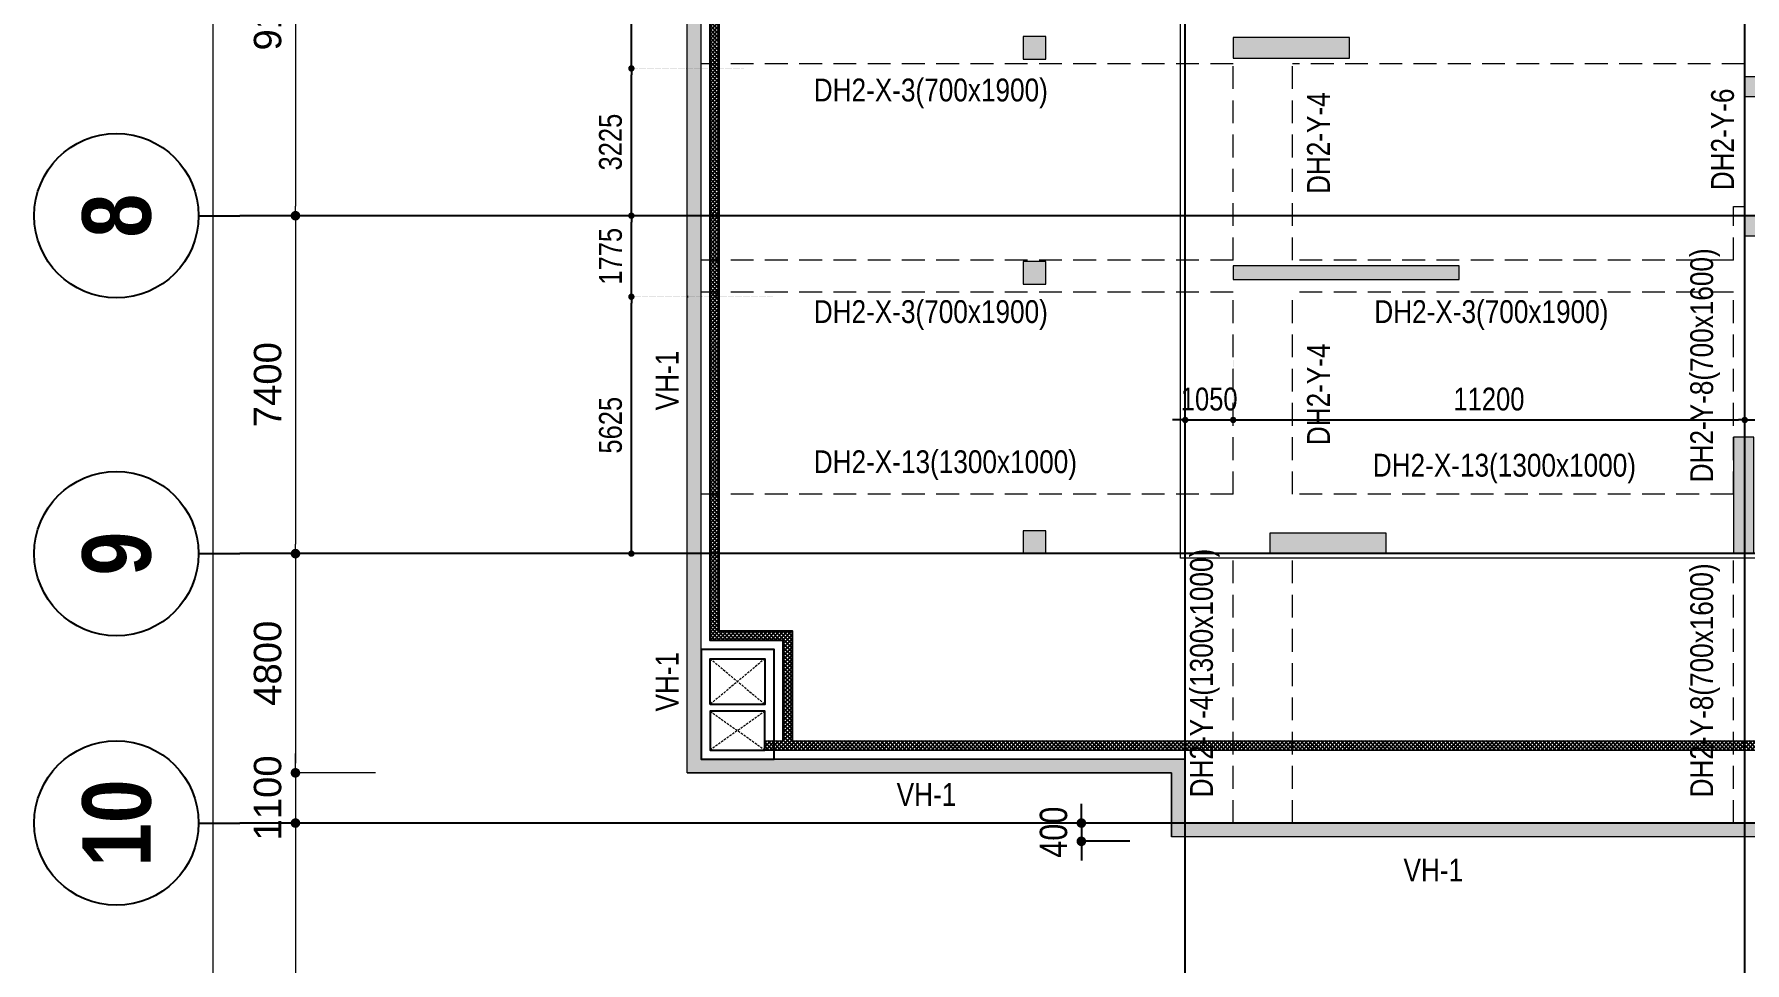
# Model space of a CAD drawing. Header units: millimetres. Extents: x 2356525 to 2927188, y -665534 to -417818.
# Drawn here: x 2677092 to 2714539, y -528691 to -508356 of the extents above; entities that cross this region are included whole.
import ezdxf
from ezdxf.enums import TextEntityAlignment as Align

# ---------------------------------------------------------------- set-up
doc = ezdxf.new("R2010")
doc.units = ezdxf.units.MM
doc.header["$LTSCALE"] = 200
doc.header["$MEASUREMENT"] = 0
for name, pattern in [('$1$HIDDEN', [0.375, 0.25, -0.125]), ('CHG_XX_Cot_Ham 2$0$MB_Luoi truc$0$HTT Hidden 21', [3, 2, -1]), ('CHG_XX_Damsan_Ham 2$0$CHG_XX_Damsan_Ham 2$0$HIDDEN', [0.375, 0.25, -0.125]), ('CHG_XX_Luoi truc$0$MB_Luoi truc$0$Center101', [13, 10, -1, 1, -1]), ('DOT2', [0.125, 0, -0.125])]:
    doc.linetypes.add(name, pattern=pattern)
doc.layers.get('0').update_dxf_attribs({"lineweight": 9})
doc.layers.get('Defpoints').update_dxf_attribs({"color": 10, "lineweight": 0})
for name, color, linetype, lineweight in [('$0$CHG_XX_Damsan_Ham 2$0$Start net bao', 3, 'Continuous', 18), ('$0$DMo', 9, '$1$HIDDEN', 9), ('$3$CHG_XX_Damsan_Ham 2$0$DBAO', 3, 'Continuous', 13), ('CHG_XX_Cot_Ham 2$0$MB_Luoi truc$0$Dim 300', 1, 'Continuous', 5), ('CHG_XX_Cot_Ham 2$0$NS-Pier-H2', 150, 'Continuous', 13), ('CHG_XX_Cot_Ham 2$0$NS-Pier-H2 @ 1', 150, 'Continuous', 13), ('CHG_XX_Cot_Ham 2$0$NS-Pier-H2 @ 150', 150, 'Continuous', 13), ("CHG_XX_Damsan_Ham 2$0$CHG_XX_Damsan_Ham 2$0$'S_General_Hidden_1 Thin", 1, 'CHG_XX_Damsan_Ham 2$0$CHG_XX_Damsan_Ham 2$0$HIDDEN', 18), ('CHG_XX_Damsan_Ham 2$0$CHG_XX_Damsan_Ham 2$0$CHG_XX_Damsan_Ham 2$0$DBAO', 3, 'Continuous', 13), ('CHG_XX_Damsan_Ham 2$0$CHG_XX_Damsan_Ham 2$0$CHG_XX_Damsan_Ham 2$0$Start net bao', 3, 'Continuous', 18), ('CHG_XX_Damsan_Ham 2$0$CHG_XX_Damsan_Ham 2$0$DBAO', 3, 'Continuous', 13), ('CHG_XX_Damsan_Ham 2$0$CHG_XX_Damsan_Ham 2$0$DMo', 9, 'CHG_XX_Damsan_Ham 2$0$CHG_XX_Damsan_Ham 2$0$HIDDEN', 9), ('CHG_XX_Damsan_Ham 2$0$CHG_XX_Damsan_Ham 2$0$DTE-MEP-H-SLAB TEXT', 3, 'Continuous', 0), ('CHG_XX_Damsan_Ham 2$0$CHG_XX_Damsan_Ham 2$0$mach ngung thi cong', 6, 'Continuous', 13), ('CHG_XX_Damsan_Ham 2$0$CHG_XX_Damsan_Ham 2$0$Start hatch', 8, 'Continuous', 25), ('CHG_XX_Damsan_Ham 2$0$CHG_XX_Damsan_Ham 2$0$Start net bao', 3, 'Continuous', 18), ('CHG_XX_Damsan_Ham 2$0$HATCH', 57, 'Continuous', 9), ('CHG_XX_Damsan_Ham 2$0$mach ngung thi cong', 6, 'Continuous', 13), ('DBAO', 90, 'Continuous', 13), ('MB_Luoi truc$0$Dim 300', 1, 'Continuous', 5), ('TEXT P X', 1, 'Continuous', 9), ('TEXT P Y', 2, 'Continuous', 15)]:
    doc.layers.add(name, color=color, linetype=linetype, lineweight=lineweight)
for name, color, linetype, lineweight, plot in [('CHG_XX_Cot_Ham 2$0$NS-Column-H2', 90, 'Continuous', 13, False), ('CHG_XX_Cot_Ham 2$0$NS-Column-H2 @ 1', 90, 'Continuous', 13, False), ('CHG_XX_Cot_Ham 2$0$NS-Column-H2 @ 150', 90, 'Continuous', 13, False)]:
    doc.layers.add(name, color=color, linetype=linetype, lineweight=lineweight, plot=plot)
for name, color, linetype in [('CHG_XX_Damsan_Ham 2$0$CHG_XX_Damsan_Ham 2$0$MEP-00-GENERAL-35', 2, 'Continuous'), ('CHG_XX_Luoi truc$0$Grid', 34, 'Continuous'), ('CHG_XX_Luoi truc$0$Grid Line', 251, 'CHG_XX_Luoi truc$0$MB_Luoi truc$0$Center101'), ('dim', 1, 'Continuous')]:
    doc.layers.add(name, color=color, linetype=linetype)
doc.styles.add('CHG_XX_Cot_Ham 2$0$MB_Luoi truc$0$Arial_C', font='arial.ttf')
doc.styles.add('CHG_XX_Luoi truc$0$MB_Luoi truc$0$Grid A-F$0$VNI-HelveCB', font='')
doc.styles.add('MB_Luoi truc$0$Arial_C', font='arial.ttf', dxfattribs={"width": 0.8})
doc.styles.add('TTP-HelCon', font='')
doc.styles.get('CHG_XX_Luoi truc$0$MB_Luoi truc$0$Grid A-F$0$VNI-HelveCB').set_extended_font_data('VNI-Helve-Condense', bold=True)
doc.styles.get('TTP-HelCon').set_extended_font_data('VNI-Helve-Condense')
doc.dimstyles.new('200', dxfattribs={"dimscale": 200, "dimtxt": 2.5, "dimasz": 0.7, "dimexe": 0.0003, "dimexo": 0, "dimgap": 1, "dimtad": 1, "dimdec": 0, "dimzin": 12, "dimdsep": 46, "dimtxsty": 'MB_Luoi truc$0$Arial_C', "dimblk": 'MB_Luoi truc$0$_Dot', "dimcen": 0.5, "dimclrd": 256, "dimclre": 8, "dimclrt": 1, "dimadec": 0, "dimazin": 0, "dimtfac": 1, "dimtdec": 0, "dimtix": 1, "dimtmove": 2, "dimatfit": 3, "dimldrblk": 'MB_Luoi truc$0$HTT Arrow 30', "dimfxl": 1, "dimtolj": 1, "dimtzin": 0, "dimlwe": -1, "dimarcsym": 0})
doc.dimstyles.new('CHG_XX_Cot_Ham 2$0$MB_Luoi truc$0$Dim 300 (A1-A2)', dxfattribs={"dimscale": 300, "dimtxt": 2, "dimasz": 0.7, "dimexe": 0, "dimexo": 1, "dimgap": 1, "dimtad": 1, "dimdec": 0, "dimzin": 12, "dimdsep": 46, "dimtxsty": 'CHG_XX_Cot_Ham 2$0$MB_Luoi truc$0$Arial_C', "dimblk": 'CHG_XX_Cot_Ham 2$0$MB_Luoi truc$0$_Dot', "dimcen": 1, "dimclrd": 256, "dimclre": 256, "dimclrt": 3, "dimadec": 0, "dimazin": 0, "dimtfac": 1, "dimtdec": 0, "dimtix": 1, "dimtmove": 2, "dimatfit": 3, "dimldrblk": 'CHG_XX_Cot_Ham 2$0$MB_Luoi truc$0$HTT Arrow 30', "dimfxl": 1, "dimtolj": 1, "dimtzin": 0, "dimarcsym": 0})
doc.dimstyles.new('MB_Luoi truc$0$Dim 300 (A1-A2)', dxfattribs={"dimscale": 300, "dimtxt": 2, "dimasz": 0.7, "dimexe": 0, "dimexo": 1, "dimgap": 1, "dimtad": 1, "dimdec": 0, "dimzin": 12, "dimdsep": 46, "dimtxsty": 'MB_Luoi truc$0$Arial_C', "dimblk": 'MB_Luoi truc$0$_Dot', "dimcen": 1, "dimclrd": 256, "dimclre": 256, "dimclrt": 3, "dimadec": 0, "dimazin": 0, "dimtfac": 1, "dimtdec": 0, "dimtix": 1, "dimtmove": 2, "dimatfit": 3, "dimldrblk": 'MB_Luoi truc$0$HTT Arrow 30', "dimfxl": 1, "dimtolj": 1, "dimtzin": 0, "dimarcsym": 0})

# ---------------------------------------------------------------- blocks, each defined once
blk = doc.blocks.new('MB_Luoi truc$0$_Dot')
at = {"color": 0, "linetype": 'ByBlock', "lineweight": -2}
blk.add_line((-0.5, 0), (-1, 0), dxfattribs=at)
at = {"color": 0, "linetype": 'ByBlock', "const_width": 0.5}
blk.add_lwpolyline([(-0.25, 0, 1), (0.25, 0, 1)], format="xyb", close=True, dxfattribs=at)
blk = doc.blocks.new('*D57')
at = {"layer": 'Defpoints', "color": 0, "transparency": 16777216}
for p in [(2701375, -525631), (2700016, -526031), (2701375, -526031)]:
    blk.add_point(p, dxfattribs=at)
at = {"layer": 'MB_Luoi truc$0$Dim 300', "lineweight": -2, "transparency": 16777216}
for p, q in [((2700016, -525421), (2700016, -525211)), ((2701075, -525631), (2700016, -525631)), ((2700016, -525631), (2700016, -526031)), ((2701075, -526031), (2700016, -526031)), ((2700016, -526241), (2700016, -526451))]:
    blk.add_line(p, q, dxfattribs=at)
at = {"layer": 'MB_Luoi truc$0$Dim 300', "lineweight": -2, "transparency": 16777216, "xscale": 210, "yscale": 210, "zscale": 210}
for p, rotation in [((2700016, -525631), 270), ((2700016, -526031), 90)]:
    blk.add_blockref('MB_Luoi truc$0$_Dot', p, dxfattribs=dict(at, rotation=rotation))
at = {"layer": 'MB_Luoi truc$0$Dim 300', "color": 3, "transparency": 16777216, "insert": (2699409, -525831), "char_height": 600, "attachment_point": 5, "rotation": 90, "style": 'MB_Luoi truc$0$Arial_C'}
blk.add_mtext('\\A1;400', dxfattribs=at)
blk = doc.blocks.new('MB_Luoi truc$0$HTT Arrow 30')
blk.add_hatch(color=256).paths.add_polyline_path([(-2.5, 0.375), (-2.5, -0.375), (0, 0)])
at = {"color": 0, "linetype": 'ByBlock', "lineweight": -2}
for p, q in [((0, 0), (-2.5, 0.375)), ((-2.5, -0.375), (-2.5, 0.375)), ((0, 0), (-2.5, -0.375))]:
    blk.add_line(p, q, dxfattribs=at)
blk = doc.blocks.new('CHG_XX_Cot_Ham 2$0$MB_Luoi truc$0$_Dot')
at = {"color": 0, "linetype": 'ByBlock', "lineweight": -2}
blk.add_line((-0.5, 0), (-1, 0), dxfattribs=at)
at = {"color": 0, "linetype": 'ByBlock', "const_width": 0.5}
blk.add_lwpolyline([(-0.25, 0, 1), (0.25, 0, 1)], format="xyb", close=True, dxfattribs=at)
blk = doc.blocks.new('*D812')
at = {"layer": 'CHG_XX_Cot_Ham 2$0$MB_Luoi truc$0$Dim 300', "lineweight": -2, "transparency": 16777216}
for p, q in [((-17945, 106750), (-19478, 106750)), ((-19478, 106540), (-19478, 97860)), ((-17945, 97650), (-19478, 97650))]:
    blk.add_line(p, q, dxfattribs=at)
at = {"layer": 'Defpoints', "color": 0, "transparency": 16777216}
for p in [(-17645, 106750), (-19478, 97650), (-17645, 97650)]:
    blk.add_point(p, dxfattribs=at)
at = {"layer": 'CHG_XX_Cot_Ham 2$0$MB_Luoi truc$0$Dim 300', "lineweight": -2, "transparency": 16777216, "xscale": 210, "yscale": 210, "zscale": 210}
for p, rotation in [((-19478, 106750), 90), ((-19478, 97650), 270)]:
    blk.add_blockref('CHG_XX_Cot_Ham 2$0$MB_Luoi truc$0$_Dot', p, dxfattribs=dict(at, rotation=rotation))
at = {"layer": 'CHG_XX_Cot_Ham 2$0$MB_Luoi truc$0$Dim 300', "color": 3, "transparency": 16777216, "insert": (-20085, 102200), "char_height": 600, "attachment_point": 5, "rotation": 90, "style": 'CHG_XX_Cot_Ham 2$0$MB_Luoi truc$0$Arial_C'}
blk.add_mtext('\\A1;9100', dxfattribs=at)
blk = doc.blocks.new('CHG_XX_Cot_Ham 2$0$MB_Luoi truc$0$HTT Arrow 30')
blk.add_hatch(color=256).paths.add_polyline_path([(-2.5, 0.375), (-2.5, -0.375), (0, 0)])
at = {"color": 0, "linetype": 'ByBlock', "lineweight": -2}
for p, q in [((0, 0), (-2.5, 0.375)), ((-2.5, -0.375), (-2.5, 0.375)), ((0, 0), (-2.5, -0.375))]:
    blk.add_line(p, q, dxfattribs=at)
blk = doc.blocks.new('*D813')
at = {"layer": 'CHG_XX_Cot_Ham 2$0$MB_Luoi truc$0$Dim 300', "lineweight": -2, "transparency": 16777216}
for p, q in [((-17945, 97650), (-19478, 97650)), ((-19478, 97440), (-19478, 90460)), ((-17945, 90250), (-19478, 90250))]:
    blk.add_line(p, q, dxfattribs=at)
at = {"layer": 'Defpoints', "color": 0, "transparency": 16777216}
for p in [(-17645, 97650), (-19478, 90250), (-17645, 90250)]:
    blk.add_point(p, dxfattribs=at)
at = {"layer": 'CHG_XX_Cot_Ham 2$0$MB_Luoi truc$0$Dim 300', "lineweight": -2, "transparency": 16777216, "xscale": 210, "yscale": 210, "zscale": 210}
for p, rotation in [((-19478, 97650), 90), ((-19478, 90250), 270)]:
    blk.add_blockref('CHG_XX_Cot_Ham 2$0$MB_Luoi truc$0$_Dot', p, dxfattribs=dict(at, rotation=rotation))
at = {"layer": 'CHG_XX_Cot_Ham 2$0$MB_Luoi truc$0$Dim 300', "color": 3, "transparency": 16777216, "insert": (-20085, 93950), "char_height": 600, "attachment_point": 5, "rotation": 90, "style": 'CHG_XX_Cot_Ham 2$0$MB_Luoi truc$0$Arial_C'}
blk.add_mtext('\\A1;7400', dxfattribs=at)
blk = doc.blocks.new('*D815')
at = {"layer": 'CHG_XX_Cot_Ham 2$0$MB_Luoi truc$0$Dim 300', "lineweight": -2, "transparency": 16777216}
for p, q in [((-17945, 90250), (-19478, 90250)), ((-19478, 90040), (-19478, 85660)), ((-17945, 85450), (-19478, 85450))]:
    blk.add_line(p, q, dxfattribs=at)
at = {"layer": 'Defpoints', "color": 0, "transparency": 16777216}
for p in [(-17645, 90250), (-19478, 85450), (-17645, 85450)]:
    blk.add_point(p, dxfattribs=at)
at = {"layer": 'CHG_XX_Cot_Ham 2$0$MB_Luoi truc$0$Dim 300', "lineweight": -2, "transparency": 16777216, "xscale": 210, "yscale": 210, "zscale": 210}
for p, rotation in [((-19478, 90250), 90), ((-19478, 85450), 270)]:
    blk.add_blockref('CHG_XX_Cot_Ham 2$0$MB_Luoi truc$0$_Dot', p, dxfattribs=dict(at, rotation=rotation))
at = {"layer": 'CHG_XX_Cot_Ham 2$0$MB_Luoi truc$0$Dim 300', "color": 3, "transparency": 16777216, "insert": (-20085, 87850), "char_height": 600, "attachment_point": 5, "rotation": 90, "style": 'CHG_XX_Cot_Ham 2$0$MB_Luoi truc$0$Arial_C'}
blk.add_mtext('\\A1;4800', dxfattribs=at)
blk = doc.blocks.new('*D816')
at = {"layer": 'CHG_XX_Cot_Ham 2$0$MB_Luoi truc$0$Dim 300', "lineweight": -2, "transparency": 16777216}
for p, q in [((-19478, 85660), (-19478, 85870)), ((-17729, 85450), (-19478, 85450)), ((-19478, 85450), (-19478, 84350)), ((-17729, 84350), (-19478, 84350)), ((-19478, 84140), (-19478, 83930))]:
    blk.add_line(p, q, dxfattribs=at)
at = {"layer": 'Defpoints', "color": 0, "transparency": 16777216}
for p in [(-17429, 85450), (-19478, 84350), (-17429, 84350)]:
    blk.add_point(p, dxfattribs=at)
at = {"layer": 'CHG_XX_Cot_Ham 2$0$MB_Luoi truc$0$Dim 300', "lineweight": -2, "transparency": 16777216, "xscale": 210, "yscale": 210, "zscale": 210}
for p, rotation in [((-19478, 85450), 270), ((-19478, 84350), 90)]:
    blk.add_blockref('CHG_XX_Cot_Ham 2$0$MB_Luoi truc$0$_Dot', p, dxfattribs=dict(at, rotation=rotation))
at = {"layer": 'CHG_XX_Cot_Ham 2$0$MB_Luoi truc$0$Dim 300', "color": 3, "transparency": 16777216, "insert": (-20085, 84900), "char_height": 600, "attachment_point": 5, "rotation": 90, "style": 'CHG_XX_Cot_Ham 2$0$MB_Luoi truc$0$Arial_C'}
blk.add_mtext('\\A1;1100', dxfattribs=at)
blk = doc.blocks.new('*D817')
at = {"layer": 'CHG_XX_Cot_Ham 2$0$MB_Luoi truc$0$Dim 300', "lineweight": -2, "transparency": 16777216}
for p, q in [((-17945, 84350), (-19478, 84350)), ((-19478, 84140), (-19478, 74060)), ((-17945, 73850), (-19478, 73850))]:
    blk.add_line(p, q, dxfattribs=at)
at = {"layer": 'Defpoints', "color": 0, "transparency": 16777216}
for p in [(-17645, 84350), (-19478, 73850), (-17645, 73850)]:
    blk.add_point(p, dxfattribs=at)
at = {"layer": 'CHG_XX_Cot_Ham 2$0$MB_Luoi truc$0$Dim 300', "lineweight": -2, "transparency": 16777216, "xscale": 210, "yscale": 210, "zscale": 210}
for p, rotation in [((-19478, 84350), 90), ((-19478, 73850), 270)]:
    blk.add_blockref('CHG_XX_Cot_Ham 2$0$MB_Luoi truc$0$_Dot', p, dxfattribs=dict(at, rotation=rotation))
at = {"layer": 'CHG_XX_Cot_Ham 2$0$MB_Luoi truc$0$Dim 300', "color": 3, "transparency": 16777216, "insert": (-20085, 79100), "char_height": 600, "attachment_point": 5, "rotation": 90, "style": 'CHG_XX_Cot_Ham 2$0$MB_Luoi truc$0$Arial_C'}
blk.add_mtext('\\A1;10500', dxfattribs=at)
blk = doc.blocks.new('*D826')
at = {"layer": 'CHG_XX_Cot_Ham 2$0$MB_Luoi truc$0$Dim 300', "lineweight": -2, "transparency": 16777216}
for p, q in [((-17945, 163400), (-21278, 163400)), ((-21278, -8790), (-21278, 163190)), ((-17945, -9000), (-21278, -9000))]:
    blk.add_line(p, q, dxfattribs=at)
at = {"layer": 'Defpoints', "color": 0, "transparency": 16777216}
for p in [(-21278, 163400), (-17645, 163400), (-17645, -9000)]:
    blk.add_point(p, dxfattribs=at)
at = {"layer": 'CHG_XX_Cot_Ham 2$0$MB_Luoi truc$0$Dim 300', "lineweight": -2, "transparency": 16777216, "xscale": 210, "yscale": 210, "zscale": 210}
for p, rotation in [((-21278, 163400), 90), ((-21278, -9000), 270)]:
    blk.add_blockref('CHG_XX_Cot_Ham 2$0$MB_Luoi truc$0$_Dot', p, dxfattribs=dict(at, rotation=rotation))
at = {"layer": 'CHG_XX_Cot_Ham 2$0$MB_Luoi truc$0$Dim 300', "color": 3, "transparency": 16777216, "insert": (-21885, 77200), "char_height": 600, "attachment_point": 5, "rotation": 90, "style": 'CHG_XX_Cot_Ham 2$0$MB_Luoi truc$0$Arial_C'}
blk.add_mtext('\\A1;172400', dxfattribs=at)
blk = doc.blocks.new('*U864')
at = {"layer": 'CHG_XX_Cot_Ham 2$0$NS-Pier-H2 @ 1'}
h = blk.add_hatch(color=256, dxfattribs=at)
h.dxf.hatch_style = 1
h.paths.add_polyline_path([(450, 0), (0, 0), (0, -2550), (450, -2550)])
at = {"layer": 'CHG_XX_Cot_Ham 2$0$NS-Pier-H2 @ 150'}
h = blk.add_hatch(color=256, dxfattribs=at)
h.dxf.hatch_style = 1
h.paths.add_polyline_path([(450, 0), (0, 0), (0, -2550), (450, -2550)])
blk = doc.blocks.new('CHG_XX_Cot_Ham 2$0$Block A_C450x2250')
at = {"layer": 'CHG_XX_Cot_Ham 2$0$NS-Pier-H2'}
blk.add_lwpolyline([(450, -2550), (0, -2550), (0, 0), (450, 0)], close=True, dxfattribs=at)
blk.add_blockref('*U864', (0, 0), dxfattribs=at)
blk = doc.blocks.new('CHG_XX_Cot_Ham 2$0$Block A_C4950x300')
at = {"layer": 'CHG_XX_Cot_Ham 2$0$NS-Pier-H2'}
h = blk.add_hatch(color=256, dxfattribs=at)
h.dxf.hatch_style = 1
h.paths.add_polyline_path([(4950, -300), (4950, 0), (0, 0), (0, -300)])
blk.add_lwpolyline([(4950, -300), (4950, 0), (0, 0), (0, -300)], close=True, dxfattribs=at)
blk = doc.blocks.new('CHG_XX_Cot_Ham 2$0$Block A_C10450x300')
at = {"layer": 'CHG_XX_Cot_Ham 2$0$NS-Pier-H2'}
h = blk.add_hatch(color=256, dxfattribs=at)
h.dxf.hatch_style = 1
h.paths.add_polyline_path([(6450, 0), (6450, -450), (10450, -450), (10450, 0)])
h.paths.add_polyline_path([(4000, -450), (4000, 0), (0, 0), (0, -450)])
for points in [[(0, 0), (4000, 0), (4000, -450), (0, -450)], [(6450, 0), (10450, 0), (10450, -450), (6450, -450)]]:
    blk.add_lwpolyline(points, close=True, dxfattribs=at)
blk = doc.blocks.new('*U866')
at = {"layer": 'CHG_XX_Cot_Ham 2$0$NS-Column-H2 @ 1'}
h = blk.add_hatch(color=256, dxfattribs=at)
h.dxf.hatch_style = 1
h.paths.add_polyline_path([(-250, -250), (-250, 250), (250, 250), (250, -250)])
at = {"layer": 'CHG_XX_Cot_Ham 2$0$NS-Column-H2 @ 150'}
h = blk.add_hatch(color=256, dxfattribs=at)
h.dxf.hatch_style = 1
h.paths.add_polyline_path([(-250, -250), (-250, 250), (250, 250), (250, -250)])
blk = doc.blocks.new('CHG_XX_Cot_Ham 2$0$500x500')
at = {"layer": 'CHG_XX_Cot_Ham 2$0$NS-Column-H2'}
blk.add_lwpolyline([(250, -250), (250, 250), (-250, 250), (-250, -250)], close=True, dxfattribs=at)
blk.add_blockref('*U866', (0, 0), dxfattribs=at)
blk = doc.blocks.new('*U835')
at = {"layer": 'CHG_XX_Luoi truc$0$Grid Line'}
blk.add_line((0, 0), (0, 608), dxfattribs=at)
at = {"layer": 'CHG_XX_Luoi truc$0$Grid', "lineweight": -2, "style": 'CHG_XX_Luoi truc$0$MB_Luoi truc$0$Grid A-F$0$VNI-HelveCB'}
for tag, p in [('GRIDSUB', (0, 617)), ('GRID', (0, -9))]:
    blk.add_attdef(tag, text='', height=5, dxfattribs=at).set_placement(p, align=Align.MIDDLE)
blk = doc.blocks.new('*U836')
at = {"layer": 'CHG_XX_Luoi truc$0$Grid Line'}
blk.add_line((0, 0), (0, 608), dxfattribs=at)
at = {"layer": 'CHG_XX_Luoi truc$0$Grid', "lineweight": -2, "style": 'CHG_XX_Luoi truc$0$MB_Luoi truc$0$Grid A-F$0$VNI-HelveCB'}
for tag, p in [('GRIDSUB', (0, 617)), ('GRID', (0, -9))]:
    blk.add_attdef(tag, text='', height=5, dxfattribs=at).set_placement(p, align=Align.MIDDLE)
blk = doc.blocks.new('*U837')
at = {"layer": 'CHG_XX_Luoi truc$0$Grid', "lineweight": -2}
blk.add_line((0, 441), (0, 438), dxfattribs=at)
blk.add_circle((0, 447), 6, dxfattribs=at)
at = {"layer": 'CHG_XX_Luoi truc$0$Grid Line'}
blk.add_line((0, 0), (0, 438), dxfattribs=at)
at = {"layer": 'CHG_XX_Luoi truc$0$Grid', "lineweight": -2, "style": 'CHG_XX_Luoi truc$0$MB_Luoi truc$0$Grid A-F$0$VNI-HelveCB'}
for tag, p in [('GRIDSUB', (0, 447)), ('GRID', (0, -9))]:
    blk.add_attdef(tag, text='', height=5, dxfattribs=at).set_placement(p, align=Align.MIDDLE)
blk = doc.blocks.new('CHG_XX_Luoi truc')
at = {"layer": 'CHG_XX_Luoi truc$0$Grid', "xscale": 300, "yscale": 300, "zscale": 300}
for name, p in [('*U836', (0, -12747)), ('*U835', (12250, -12747))]:
    blk.add_blockref(name, p, dxfattribs=at)
at = {"layer": 'CHG_XX_Luoi truc$0$Grid'}
ref = blk.add_blockref('*U837', (110703, 97650), dxfattribs=dict(at, xscale=300.0000000000013, yscale=300.0000000000013, zscale=300.0000000000013, rotation=90))
ref.add_attrib('GRIDSUB', '8', dxfattribs={"lineweight": -2, "height": 1500, "rotation": 90, "style": 'CHG_XX_Luoi truc$0$MB_Luoi truc$0$Grid A-F$0$VNI-HelveCB'}).set_placement((-23397, 97650), align=Align.MIDDLE)
ref = blk.add_blockref('*U837', (110703, 90250), dxfattribs=dict(at, xscale=300.0000000000013, yscale=300.0000000000013, zscale=300.0000000000013, rotation=90))
ref.add_attrib('GRIDSUB', '9', dxfattribs={"lineweight": -2, "height": 1500, "rotation": 90, "style": 'CHG_XX_Luoi truc$0$MB_Luoi truc$0$Grid A-F$0$VNI-HelveCB'}).set_placement((-23397, 90250), align=Align.MIDDLE)
ref = blk.add_blockref('*U837', (110703, 84350), dxfattribs=dict(at, xscale=300.0000000000013, yscale=300.0000000000013, zscale=300.0000000000013, rotation=90))
ref.add_attrib('GRIDSUB', '10', dxfattribs={"lineweight": -2, "height": 1500, "rotation": 90, "style": 'CHG_XX_Luoi truc$0$MB_Luoi truc$0$Grid A-F$0$VNI-HelveCB'}).set_placement((-23397, 84350), align=Align.MIDDLE)
blk = doc.blocks.new('*D143')
at = {"layer": 'Defpoints', "color": 0, "transparency": 16777216}
for p in [(2702289, -515493), (2703339, -515493), (2703339, -516804)]:
    blk.add_point(p, dxfattribs=at)
at = {"layer": 'dim', "color": 8, "linetype": 'DOT2', "transparency": 16777216}
for p, q in [((2702289, -515493), (2702289, -516804)), ((2703339, -515493), (2703339, -516804))]:
    blk.add_line(p, q, dxfattribs=at)
at = {"layer": 'dim', "lineweight": -2, "transparency": 16777216}
for p, q in [((2702149, -516804), (2702009, -516804)), ((2702289, -516804), (2703339, -516804)), ((2703479, -516804), (2703619, -516804))]:
    blk.add_line(p, q, dxfattribs=at)
at = {"layer": 'dim', "lineweight": -2, "transparency": 16777216, "xscale": 140, "yscale": 140, "zscale": 140}
blk.add_blockref('MB_Luoi truc$0$_Dot', (2702289, -516804), dxfattribs=at)
at = {"layer": 'dim', "lineweight": -2, "transparency": 16777216, "xscale": 140, "yscale": 140, "zscale": 140, "rotation": 180}
blk.add_blockref('MB_Luoi truc$0$_Dot', (2703339, -516804), dxfattribs=at)
at = {"layer": 'dim', "color": 1, "transparency": 16777216, "insert": (2702814, -516349), "char_height": 500, "attachment_point": 5, "style": 'MB_Luoi truc$0$Arial_C'}
blk.add_mtext('\\A1;1050', dxfattribs=at)
blk = doc.blocks.new('*D144')
at = {"layer": 'Defpoints', "color": 0, "transparency": 16777216}
for p in [(2703339, -515493), (2714539, -515679), (2714539, -516804)]:
    blk.add_point(p, dxfattribs=at)
at = {"layer": 'dim', "color": 8, "linetype": 'DOT2', "transparency": 16777216}
for p, q in [((2703339, -515493), (2703339, -516804)), ((2714539, -515679), (2714539, -516804))]:
    blk.add_line(p, q, dxfattribs=at)
at = {"layer": 'dim', "lineweight": -2, "transparency": 16777216}
blk.add_line((2703479, -516804), (2714399, -516804), dxfattribs=at)
at = {"layer": 'dim', "lineweight": -2, "transparency": 16777216, "xscale": 140, "yscale": 140, "zscale": 140, "rotation": 180}
blk.add_blockref('MB_Luoi truc$0$_Dot', (2703339, -516804), dxfattribs=at)
at = {"layer": 'dim', "lineweight": -2, "transparency": 16777216, "xscale": 140, "yscale": 140, "zscale": 140}
blk.add_blockref('MB_Luoi truc$0$_Dot', (2714539, -516804), dxfattribs=at)
at = {"layer": 'dim', "color": 1, "transparency": 16777216, "insert": (2708939, -516349), "char_height": 500, "attachment_point": 5, "style": 'MB_Luoi truc$0$Arial_C'}
blk.add_mtext('\\A1;11200', dxfattribs=at)
blk = doc.blocks.new('*D145')
at = {"layer": 'Defpoints', "color": 0, "transparency": 16777216}
for p in [(2719114, -515483), (2714539, -515679), (2719114, -516804)]:
    blk.add_point(p, dxfattribs=at)
at = {"layer": 'dim', "color": 8, "linetype": 'DOT2', "transparency": 16777216}
for p, q in [((2719114, -515483), (2719114, -516804)), ((2714539, -515679), (2714539, -516804))]:
    blk.add_line(p, q, dxfattribs=at)
at = {"layer": 'dim', "lineweight": -2, "transparency": 16777216}
blk.add_line((2714679, -516804), (2718974, -516804), dxfattribs=at)
at = {"layer": 'dim', "lineweight": -2, "transparency": 16777216, "xscale": 140, "yscale": 140, "zscale": 140, "rotation": 180}
blk.add_blockref('MB_Luoi truc$0$_Dot', (2714539, -516804), dxfattribs=at)
at = {"layer": 'dim', "lineweight": -2, "transparency": 16777216, "xscale": 140, "yscale": 140, "zscale": 140}
blk.add_blockref('MB_Luoi truc$0$_Dot', (2719114, -516804), dxfattribs=at)
at = {"layer": 'dim', "color": 1, "transparency": 16777216, "insert": (2716827, -516350), "char_height": 500, "attachment_point": 5, "style": 'MB_Luoi truc$0$Arial_C'}
blk.add_mtext('\\A1;4575', dxfattribs=at)
blk = doc.blocks.new('*D316')
at = {"layer": 'Defpoints', "color": 0, "transparency": 16777216}
for p in [(2690165, -514106), (2693262, -514106), (2692984, -519731)]:
    blk.add_point(p, dxfattribs=at)
at = {"layer": 'dim', "color": 8, "linetype": 'DOT2', "transparency": 16777216}
for p, q in [((2693262, -514106), (2690165, -514106)), ((2692984, -519731), (2690165, -519731))]:
    blk.add_line(p, q, dxfattribs=at)
at = {"layer": 'dim', "lineweight": -2, "transparency": 16777216}
blk.add_line((2690165, -519591), (2690165, -514246), dxfattribs=at)
at = {"layer": 'dim', "lineweight": -2, "transparency": 16777216, "xscale": 140, "yscale": 140, "zscale": 140}
for p, rotation in [((2690165, -514106), 90), ((2690165, -519731), 270)]:
    blk.add_blockref('MB_Luoi truc$0$_Dot', p, dxfattribs=dict(at, rotation=rotation))
at = {"layer": 'dim', "color": 1, "transparency": 16777216, "insert": (2689710, -516919), "char_height": 500, "attachment_point": 5, "rotation": 90, "style": 'MB_Luoi truc$0$Arial_C'}
blk.add_mtext('\\A1;5625', dxfattribs=at)
blk = doc.blocks.new('*D317')
at = {"layer": 'Defpoints', "color": 0, "transparency": 16777216}
for p in [(2690165, -512331), (2692089, -512331), (2693262, -514106)]:
    blk.add_point(p, dxfattribs=at)
at = {"layer": 'dim', "color": 8, "linetype": 'DOT2', "transparency": 16777216}
for p, q in [((2692089, -512331), (2690165, -512331)), ((2693262, -514106), (2690165, -514106))]:
    blk.add_line(p, q, dxfattribs=at)
at = {"layer": 'dim', "lineweight": -2, "transparency": 16777216}
blk.add_line((2690165, -513966), (2690165, -512471), dxfattribs=at)
at = {"layer": 'dim', "lineweight": -2, "transparency": 16777216, "xscale": 140, "yscale": 140, "zscale": 140}
for p, rotation in [((2690165, -512331), 90), ((2690165, -514106), 270)]:
    blk.add_blockref('MB_Luoi truc$0$_Dot', p, dxfattribs=dict(at, rotation=rotation))
at = {"layer": 'dim', "color": 1, "transparency": 16777216, "insert": (2689710, -513219), "char_height": 500, "attachment_point": 5, "rotation": 90, "style": 'MB_Luoi truc$0$Arial_C'}
blk.add_mtext('\\A1;1775', dxfattribs=at)
blk = doc.blocks.new('*D318')
at = {"layer": 'Defpoints', "color": 0, "transparency": 16777216}
for p in [(2690165, -509106), (2692618, -509106), (2692089, -512331)]:
    blk.add_point(p, dxfattribs=at)
at = {"layer": 'dim', "color": 8, "linetype": 'DOT2', "transparency": 16777216}
for p, q in [((2692618, -509106), (2690165, -509106)), ((2692089, -512331), (2690165, -512331))]:
    blk.add_line(p, q, dxfattribs=at)
at = {"layer": 'dim', "lineweight": -2, "transparency": 16777216}
blk.add_line((2690165, -512191), (2690165, -509246), dxfattribs=at)
at = {"layer": 'dim', "lineweight": -2, "transparency": 16777216, "xscale": 140, "yscale": 140, "zscale": 140}
for p, rotation in [((2690165, -509106), 90), ((2690165, -512331), 270)]:
    blk.add_blockref('MB_Luoi truc$0$_Dot', p, dxfattribs=dict(at, rotation=rotation))
at = {"layer": 'dim', "color": 1, "transparency": 16777216, "insert": (2689709, -510719), "char_height": 500, "attachment_point": 5, "rotation": 90, "style": 'MB_Luoi truc$0$Arial_C'}
blk.add_mtext('\\A1;3225', dxfattribs=at)
blk = doc.blocks.new('*D319')
at = {"layer": 'Defpoints', "color": 0, "transparency": 16777216}
for p in [(2690165, -503231), (2691389, -503231), (2692618, -509106)]:
    blk.add_point(p, dxfattribs=at)
at = {"layer": 'dim', "color": 8, "linetype": 'DOT2', "transparency": 16777216}
for p, q in [((2691389, -503231), (2690165, -503231)), ((2692618, -509106), (2690165, -509106))]:
    blk.add_line(p, q, dxfattribs=at)
at = {"layer": 'dim', "lineweight": -2, "transparency": 16777216}
blk.add_line((2690165, -508966), (2690165, -503371), dxfattribs=at)
at = {"layer": 'dim', "lineweight": -2, "transparency": 16777216, "xscale": 140, "yscale": 140, "zscale": 140}
for p, rotation in [((2690165, -503231), 90), ((2690165, -509106), 270)]:
    blk.add_blockref('MB_Luoi truc$0$_Dot', p, dxfattribs=dict(at, rotation=rotation))
at = {"layer": 'dim', "color": 1, "transparency": 16777216, "insert": (2689710, -506169), "char_height": 500, "attachment_point": 5, "rotation": 90, "style": 'MB_Luoi truc$0$Arial_C'}
blk.add_mtext('\\A1;5875', dxfattribs=at)
blk = doc.blocks.new('CHG_XX_Damsan_Ham 2$0$CHG_XX_Damsan_Ham 2$0$sdfsgdh')
at = {"layer": 'CHG_XX_Damsan_Ham 2$0$CHG_XX_Damsan_Ham 2$0$Start hatch', "ltscale": 0.5}
h = blk.add_hatch(dxfattribs=at)
h.set_pattern_fill('ANSI37', color=256, scale=500)
h.set_pattern_definition([(45, (273994.73, -8650), (-44.194174, 44.194174), []), (135, (273994.73, -8650), (-44.194174, -44.194174), [])])
h.paths.add_polyline_path([(500, -50027), (300, -50027), (300, -72550), (1900, -72550), (1900, -74750), (1500, -74750), (1500, -74950), (2100, -74950), (2100, -76250), (2100, -72350), (500, -72350)])
h = blk.add_hatch(dxfattribs=at)
h.set_pattern_fill('ANSI37', color=256, scale=500)
h.set_pattern_definition([(45, (273994.73, -7150), (-44.194174, 44.194174), []), (135, (273994.73, -7150), (-44.194174, -44.194174), [])])
h.paths.add_polyline_path([(45350, -74750), (2100, -74750), (2100, -74950), (45150, -74950), (45150, -78750), (43750, -78750), (43750, -78550), (43550, -78550), (43550, -78950), (43750, -78950), (45350, -78950)])
at = {"layer": 'CHG_XX_Damsan_Ham 2$0$CHG_XX_Damsan_Ham 2$0$DTE-MEP-H-SLAB TEXT', "color": 2, "ltscale": 0.5}
for p, q in [((1500, -74750), (1900, -74750)), ((1500, -74750), (1500, -74950)), ((2100, -74750), (45350, -74750)), ((1500, -74950), (45150, -74950))]:
    blk.add_line(p, q, dxfattribs=at)
at = {"layer": 'CHG_XX_Damsan_Ham 2$0$CHG_XX_Damsan_Ham 2$0$MEP-00-GENERAL-35'}
for points in [[(1900, -74750), (1900, -72550), (300, -72550), (300, 0)], [(2100, -74750), (2100, -72350), (500, -72350), (500, -600)]]:
    blk.add_lwpolyline(points, dxfattribs=at)
for points in [[(1700, -75150), (1700, -72750), (100, -72750), (100, -75150)], [(300, -73950), (300, -72950), (1500, -72950), (1500, -73950)], [(1500, -74950), (1500, -74100), (300, -74100), (300, -74950)]]:
    blk.add_lwpolyline(points, close=True, dxfattribs=at)
blk = doc.blocks.new('CHG_XX_Cot_Ham 2')
at = {"layer": 'CHG_XX_Cot_Ham 2$0$NS-Pier-H2'}
h = blk.add_hatch(color=256, dxfattribs=at)
h.dxf.hatch_style = 1
h.paths.add_polyline_path([(99639.2, 163400), (-10900, 163400), (-10900, 85450), (-300, 85450), (-300, 84050), (32350, 84050), (32350, -9000), (103575.5, -9000), (106050, -6022), (106050, 158254.3)])
h.paths.add_polyline_path([(99533.7, 163100), (105750, 158110.4), (105750, 90450), (105650, 90450), (105750, 90450), (105750, 13850), (105750, 13722.3), (105750, -5913.6), (103434.7, -8700), (93599.8, -8700), (93299.8, -8700), (32650, -8700), (32650, 84350), (0, 84350), (0, 85750), (-10600, 85750), (-10600, 163100), (93600, 163100)], flags=16)
h = blk.add_hatch(color=256, dxfattribs=at)
h.dxf.hatch_style = 1
h.paths.add_polyline_path([(18700, 97650), (18700, 97350), (22700, 97350), (22700, 97650)])
h.paths.add_polyline_path([(16250, 97200), (16250, 97650), (12250, 97650), (12250, 97200)])
for p, q in [((-10900, 85450), (-10900, 163400)), ((-10600, 85750), (-10600, 163100)), ((-300, 85450), (-10900, 85450)), ((0, 85750), (-10600, 85750)), ((-300, 84050), (-300, 85450)), ((0, 84350), (0, 85750)), ((32650, 84350), (0, 84350)), ((32350, 84050), (-300, 84050))]:
    blk.add_line(p, q, dxfattribs=at)
at = {"layer": 'CHG_XX_Cot_Ham 2$0$NS-Pier-H2', "linetype": 'CHG_XX_Cot_Ham 2$0$MB_Luoi truc$0$HTT Hidden 21'}
blk.add_lwpolyline([(99639.2, 163400), (106050, 158254.3), (106050, -6022), (103575.5, -9000), (32350, -9000), (32350, 84050), (-300, 84050), (-300, 85450), (-10900, 85450), (-10900, 163400)], close=True, dxfattribs=at)
at = {"layer": 'CHG_XX_Cot_Ham 2$0$NS-Pier-H2'}
blk.add_lwpolyline([(12250, 97650), (16250, 97650), (16250, 97200), (12250, 97200)], close=True, dxfattribs=at)
at = {"layer": 'CHG_XX_Cot_Ham 2$0$NS-Column-H2'}
for p in [(-3300, 101325), (-3300, 96397.9), (-3300, 90500)]:
    blk.add_blockref('CHG_XX_Cot_Ham 2$0$500x500', p, dxfattribs=at)
at = {"layer": 'CHG_XX_Cot_Ham 2$0$NS-Pier-H2'}
for name, p in [('CHG_XX_Luoi truc', (0, 0)), ('CHG_XX_Cot_Ham 2$0$Block A_C10450x300', (12250, 100700)), ('CHG_XX_Cot_Ham 2$0$Block A_C4950x300', (1050, 96550))]:
    blk.add_blockref(name, p, dxfattribs=at)
at = {"layer": 'CHG_XX_Cot_Ham 2$0$NS-Pier-H2', "xscale": -1}
for p, rotation in [((1050, 101550), 90), ((12000, 90250), 180), ((1850, 90700), 90)]:
    blk.add_blockref('CHG_XX_Cot_Ham 2$0$Block A_C450x2250', p, dxfattribs=dict(at, rotation=rotation))
at = {"layer": 'CHG_XX_Cot_Ham 2$0$MB_Luoi truc$0$Dim 300'}
for base, p1, p2, picture, middle in [((-21278.2, 163400), (-17645.1, -9000), (-17645.1, 163400), '*D826', (-21884.5, 77200)), ((-19478.2, 97650), (-17645.1, 106750), (-17645.1, 97650), '*D812', (-20084.5, 102200)), ((-19478.2, 90250), (-17645.1, 97650), (-17645.1, 90250), '*D813', (-20084.5, 93950)), ((-19478.2, 85450), (-17645.1, 90250), (-17645.1, 85450), '*D815', (-20084.5, 87850)), ((-19478.2, 84350), (-17428.8, 85450), (-17428.8, 84350), '*D816', (-20084.5, 84900)), ((-19478.2, 73850), (-17645.1, 84350), (-17645.1, 73850), '*D817', (-20084.5, 79100))]:
    dim = blk.add_linear_dim(base=base, p1=p1, p2=p2, angle=90, dimstyle='CHG_XX_Cot_Ham 2$0$MB_Luoi truc$0$Dim 300 (A1-A2)', dxfattribs=at)
    dim.commit()
    dim.dimension.update_dxf_attribs({"geometry": picture, "text_midpoint": middle})
blk = doc.blocks.new('CHG_XX_Damsan_Ham 2', base_point=(3089256, -609981))
at = {"layer": "CHG_XX_Damsan_Ham 2$0$CHG_XX_Damsan_Ham 2$0$'S_General_Hidden_1 Thin", "ltscale": 10}
for p, q in [((1050, 100975), (-10600, 100975)), ((1050, 96675), (1050, 100975)), ((12250, 100975), (2350, 100975)), ((2350, 96675), (2350, 100975)), ((12250, 97850), (12250, 100975)), ((12250, 100650), (12250, 100825)), ((12000, 96675), (12000, 97850)), ((12000, 97850), (12250, 97850)), ((1050, 96675), (-10600, 96675)), ((12000, 96675), (2350, 96675)), ((1050, 95975), (-10600, 95975)), ((1050, 91550), (1050, 95975)), ((12000, 95975), (2350, 95975)), ((2350, 91550), (2350, 95975)), ((12000, 91550), (12000, 95975)), ((1050, 91550), (-10600, 91550)), ((12000, 91550), (2350, 91550)), ((1050, 90250), (-10600, 90250)), ((1050, 84350), (1050, 90250)), ((2350, 84350), (2350, 90250)), ((12000, 90250), (2350, 90250)), ((12000, 84350), (12000, 90250))]:
    blk.add_line(p, q, dxfattribs=at)
at = {"layer": 'CHG_XX_Damsan_Ham 2$0$CHG_XX_Damsan_Ham 2$0$CHG_XX_Damsan_Ham 2$0$DBAO'}
for points in [[(-10900, 85450), (-300, 85450), (-300, 84050)], [(-10600, 85750), (0, 85750), (0, 84350)]]:
    blk.add_lwpolyline(points, dxfattribs=at)
at = {"layer": 'CHG_XX_Damsan_Ham 2$0$CHG_XX_Damsan_Ham 2$0$CHG_XX_Damsan_Ham 2$0$Start net bao'}
for points in [[(-10900, 163400), (99639, 163400), (106050, 158250), (106050, -6022), (103576, -9000), (32350, -9000), (32350, 84050), (-300, 84050)], [(-10900, 85450), (-10900, 163400)], [(-10600, 85750), (-10600, 163100), (99534, 163100), (105750, 158106), (105750, 128050)], [(93300, -8700), (32650, -8700), (32650, 84350), (0, 84350)]]:
    blk.add_lwpolyline(points, dxfattribs=at)
at = {"layer": 'CHG_XX_Damsan_Ham 2$0$CHG_XX_Damsan_Ham 2$0$DBAO'}
for points in [[(-10900, 85450), (-300, 85450), (-300, 84050)], [(-10600, 85750), (0, 85750), (0, 84350)]]:
    blk.add_lwpolyline(points, dxfattribs=at)
at = {"layer": 'CHG_XX_Damsan_Ham 2$0$CHG_XX_Damsan_Ham 2$0$DMo'}
for p, q in [((-10400, 87950), (-9200, 86950)), ((-9200, 87950), (-10400, 86950)), ((-10400, 86800), (-9200, 85950)), ((-9200, 86800), (-10400, 85950))]:
    blk.add_line(p, q, dxfattribs=at)
at = {"layer": 'CHG_XX_Damsan_Ham 2$0$CHG_XX_Damsan_Ham 2$0$mach ngung thi cong'}
blk.add_lwpolyline([(23700, 90148), (-100, 90150), (-100, 153400), (99650, 153400), (99650, 71950), (75851, 71950), (75851, 88800), (75851, 88800), (75851, 129600), (23700, 129600)], close=True, dxfattribs=at)
at = {"layer": 'CHG_XX_Damsan_Ham 2$0$CHG_XX_Damsan_Ham 2$0$Start net bao'}
for points in [[(-10900, 163400), (99639, 163400), (106050, 158250), (106050, -6022), (103576, -9000), (32350, -9000), (32350, 84050), (-300, 84050)], [(-10900, 85450), (-10900, 163400)], [(-10600, 85750), (-10600, 163100), (99534, 163100), (105750, 158106), (105750, 128050)], [(93300, -8700), (32650, -8700), (32650, 84350), (0, 84350)]]:
    blk.add_lwpolyline(points, dxfattribs=at)
at = {"layer": 'CHG_XX_Damsan_Ham 2$0$mach ngung thi cong'}
blk.add_lwpolyline([(23900, 90148), (-100, 90150), (-100, 153400), (99650, 153400), (99650, 71950), (75549, 71950), (75549, 88800), (75549, 88800), (75549, 129500), (23900, 129500)], close=True, dxfattribs=at)
at = {"layer": 'CHG_XX_Damsan_Ham 2$0$CHG_XX_Damsan_Ham 2$0$DBAO'}
blk.add_blockref('CHG_XX_Cot_Ham 2', (0, 0), dxfattribs=at)
at = {"layer": 'CHG_XX_Damsan_Ham 2$0$CHG_XX_Damsan_Ham 2$0$DTE-MEP-H-SLAB TEXT'}
blk.add_blockref('CHG_XX_Damsan_Ham 2$0$CHG_XX_Damsan_Ham 2$0$sdfsgdh', (-10700, 160900), dxfattribs=at)
at = {"layer": 'CHG_XX_Damsan_Ham 2$0$HATCH'}
blk.add_blockref('CHG_XX_Cot_Ham 2', (0, 0), dxfattribs=at)

msp = doc.modelspace()

# ---------------------------------------------------------------- linework, layer by layer
at = {"layer": '$0$CHG_XX_Damsan_Ham 2$0$Start net bao'}
for points in [[(2691389.2, -446581), (2801928.4, -446581), (2808339.2, -451731), (2808339.2, -616003), (2805864.7, -618981), (2734639.2, -618981), (2734639.2, -525931), (2701989.2, -525931)], [(2691389.2, -524531), (2691389.2, -446581)], [(2691689.2, -524231), (2691689.2, -446881), (2801822.9, -446881), (2808039.2, -451874.8), (2808039.2, -481931)], [(2795589, -618681), (2734939.2, -618681), (2734939.2, -525631), (2702289.2, -525631)]]:
    msp.add_lwpolyline(points, dxfattribs=at)
at = {"layer": '$0$DMo'}
for p, q in [((2691889.2, -522031), (2693089.2, -523031)), ((2693089.2, -522031), (2691889.2, -523031)), ((2691889.2, -523181), (2693089.2, -524031)), ((2693089.2, -523181), (2691889.2, -524031))]:
    msp.add_line(p, q, dxfattribs=at)
at = {"layer": '$3$CHG_XX_Damsan_Ham 2$0$DBAO'}
for points in [[(2691689.2, -524231), (2702289.2, -524231), (2702289.2, -525631)], [(2691389.2, -524531), (2701989.2, -524531), (2701989.2, -525931)]]:
    msp.add_lwpolyline(points, dxfattribs=at)

# ---------------------------------------------------------------- block references
msp.add_blockref('CHG_XX_Damsan_Ham 2', (5791545.2, -1219962))
at = {"layer": 'DBAO'}
msp.add_blockref('CHG_XX_Cot_Ham 2', (2702289.2, -609981), dxfattribs=at)

# ---------------------------------------------------------------- texts
at = {"layer": 'TEXT P X', "style": 'TTP-HelCon'}
for s, p in [('DH2-X-3(700x1900)', (2694158.2, -509827.9)), ('DH2-X-3(700x1900)', (2694158.2, -514680.7)), ('DH2-X-3(700x1900)', (2706429.2, -514680.7)), ('DH2-X-13(1300x1000)', (2694158.2, -517968.6)), ('DH2-X-13(1300x1000)', (2706396.1, -518044.5)), ('VH-1', (2695972.9, -525255.6)), ('VH-1', (2707069, -526910.4))]:
    msp.add_text(s, height=500, dxfattribs=at).set_placement(p)
for p in [(2691196.6, -516592.9), (2691196.6, -523187.9)]:
    msp.add_text('VH-1', height=500, rotation=90, dxfattribs=at).set_placement(p)
at = {"layer": 'TEXT P Y', "style": 'TTP-HelCon'}
for s, p in [('DH2-Y-4', (2705456.9, -511855)), ('DH2-Y-6', (2714301.9, -511772.9)), ('DH2-Y-8(700x1600)', (2713845.2, -518169.1)), ('DH2-Y-4', (2705456.9, -517355.1)), ('DH2-Y-4(1300x1000)', (2702895.2, -525067.4)), ('DH2-Y-8(700x1600)', (2713845.2, -525068.5))]:
    msp.add_text(s, height=500, rotation=90, dxfattribs=at).set_placement(p)

# ---------------------------------------------------------------- dimensions: what is measured, and where the dimension line sits
at = {"layer": 'dim'}
for base, p1, p2, picture, middle in [((2690164.8, -503231), (2692617.5, -509106), (2691389.2, -503231), '*D319', (2689709.5, -506168.5)), ((2690164.8, -509106), (2692089.2, -512331), (2692617.5, -509106), '*D318', (2689709.4, -510718.5)), ((2690164.8, -512331), (2693262, -514106), (2692089.2, -512331), '*D317', (2689709.5, -513218.5)), ((2690164.8, -514106), (2692983.6, -519731), (2693262, -514106), '*D316', (2689709.5, -516918.5))]:
    dim = msp.add_linear_dim(base=base, p1=p1, p2=p2, angle=90, dimstyle='200', dxfattribs=at)
    dim.commit()
    dim.dimension.update_dxf_attribs({"geometry": picture, "text_midpoint": middle})
for base, p1, p2, picture, middle in [((2703339.2, -516803.8), (2702289.2, -515493.2), (2703339.2, -515493.2), '*D143', (2702814.2, -516348.5)), ((2714539.2, -516803.8), (2703339.2, -515493.2), (2714539.2, -515679.1), '*D144', (2708939.2, -516348.5)), ((2719114.2, -516803.8), (2714539.2, -515679.1), (2719114.2, -515483), '*D145', (2716826.7, -516349.5))]:
    dim = msp.add_linear_dim(base=base, p1=p1, p2=p2, dimstyle='200', dxfattribs=at)
    dim.commit()
    dim.dimension.update_dxf_attribs({"geometry": picture, "text_midpoint": middle})
at = {"layer": 'MB_Luoi truc$0$Dim 300'}
dim = msp.add_linear_dim(base=(2700015.8, -526031), p1=(2701374.7, -525631), p2=(2701374.7, -526031), angle=90, dimstyle='MB_Luoi truc$0$Dim 300 (A1-A2)', dxfattribs=at)
dim.commit()
dim.dimension.update_dxf_attribs({"geometry": '*D57', "text_midpoint": (2699409.5, -525831)})

doc.saveas('drawing.dxf')
